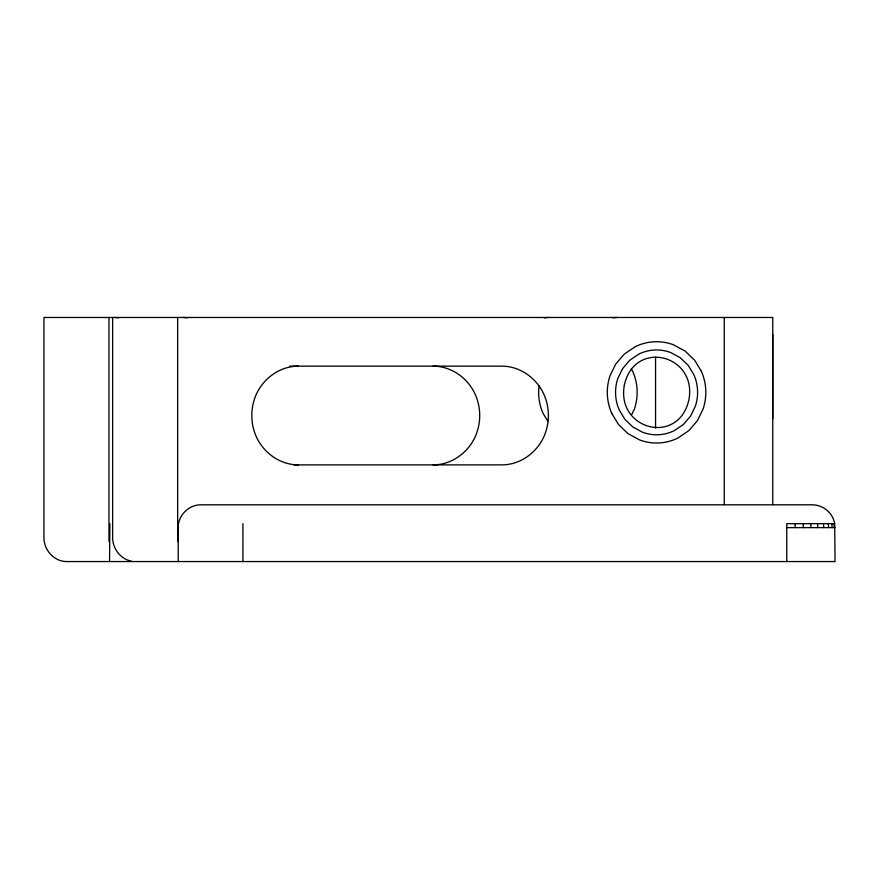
<?xml version="1.0" encoding="UTF-8"?>
<svg xmlns="http://www.w3.org/2000/svg" width="879" height="879" viewBox="0 0 879 879"><rect width="100%" height="100%" fill="white"/><g stroke="black" fill="none" stroke-linecap="round" stroke-linejoin="round"><path stroke-width="1.32" d="M772.762 418.668L772.762 334.405M242.934 523.653L242.923 561.56M109.886 523.653L109.545 561.56M631.594 414.822L634.418 409.01A52.015 52.015 0 0 0 632.671 371.257L631.32 369.037M544.189 317.813L548.298 317.44M612.861 317.813L616.97 317.44M298.399 366.147C278.676 366.103 260.788 380.178 254.613 398.637A52.081 52.081 0 0 0 254.613 432.402C260.788 450.85 278.676 464.936 298.399 464.881M433.116 464.881C452.828 464.925 470.715 450.85 476.901 432.402A52.081 52.081 0 0 0 476.901 398.637C470.715 380.178 452.828 366.093 433.116 366.147M289.773 366.147L501.788 366.147C521.511 366.103 539.398 380.178 545.584 398.637A52.081 52.081 0 0 1 545.573 432.402C539.398 450.85 521.511 464.936 501.788 464.881L293.872 464.881M772.762 504.601L772.762 317.473L43.95 317.473L43.95 537.388C43.675 549.793 54.058 561.692 66.76 561.56L835.05 561.56L834.698 523.653L786.76 523.653L786.782 561.56M786.782 527.62L835.05 527.62M183.359 317.44L187.315 317.813M114.677 317.44L118.632 317.813M131.487 561.187C120.445 559.176 112.501 548.408 112.633 537.388L112.633 317.473M701.343 371.257L694.619 360.192L685.202 351.15L673.644 344.854A48.037 48.037 0 0 0 634.99 346.831L624.156 354.226L615.685 364.115L610.048 375.729A52.015 52.015 0 0 0 611.795 413.482M611.795 413.482L618.53 424.546L627.936 433.6L639.494 439.885A48.037 48.037 0 0 0 678.149 437.907L688.993 430.512L697.454 420.623L703.09 409.01A52.015 52.015 0 0 0 701.343 371.257M547.826 421.228L543.112 413.482A52.015 52.015 0 0 1 539.058 385.782M834.698 523.653C832.94 513.039 823.008 504.7 812.24 504.81L201.038 504.81C188.842 504.59 178.008 515.424 178.217 527.62L178.217 561.56M833.973 523.653L834.314 527.62M831.809 523.653L832.138 527.62M828.282 523.653L828.578 527.62M823.491 523.653L823.755 527.62M817.58 523.653L817.811 527.62M810.735 523.653L810.91 527.62M803.164 523.653L803.285 527.62M795.099 523.653L795.165 527.62M177.668 541.585L177.657 317.473M108.985 541.585L108.974 317.473M724.241 317.473L724.241 504.601M655.569 357.083L655.569 428.117M624.343 385.134C616.135 430.062 678.764 445.917 688.938 399.604C697.146 354.676 634.517 338.822 624.343 385.134M622.574 368.62L617.849 378.377A43.752 43.752 0 0 0 619.31 410.13L624.947 419.393L632.803 426.952L642.417 432.182A39.83 39.83 0 0 0 674.468 430.534L683.488 424.381L690.564 416.119L695.3 406.362A43.752 43.752 0 0 0 693.828 374.608L688.191 365.345L680.335 357.797L670.732 352.556A39.83 39.83 0 0 0 638.681 354.204L629.65 360.357L622.574 368.62"/></g></svg>
